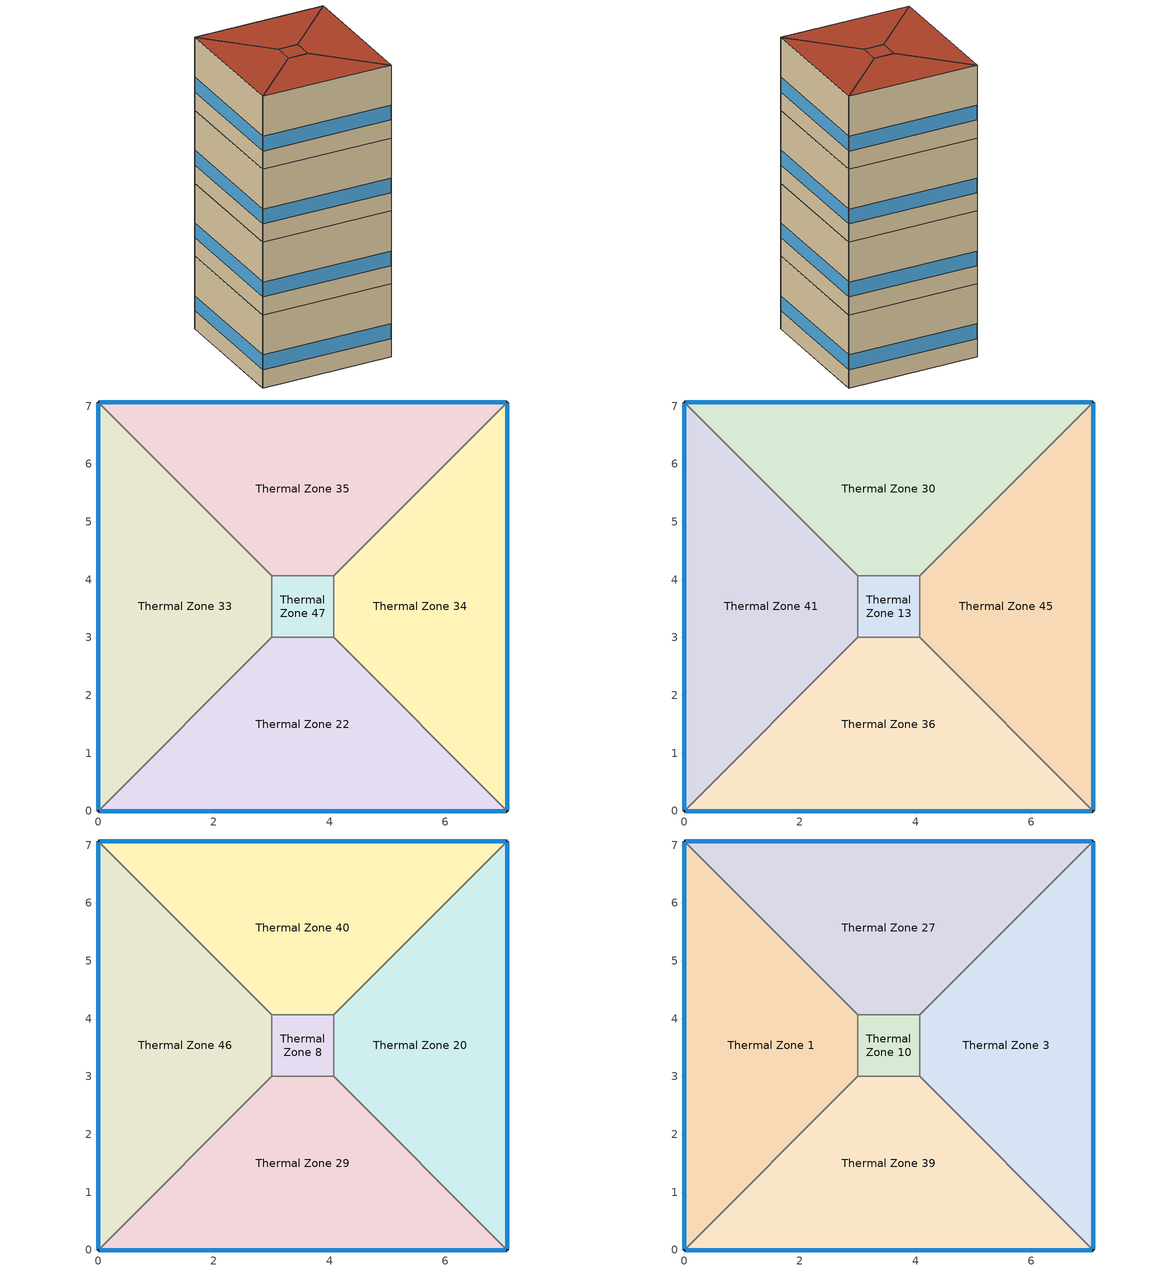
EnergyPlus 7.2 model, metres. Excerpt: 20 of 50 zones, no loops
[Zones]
Thermal Zone 35
 floor to Thermal Zone 38 (000_Interior Floor): 0,7.07 7.07,7.07 4.07,4.07 3,4.07 z24
 wall outside (ASHRAE_189.1-2009_ExtWall_SteelFrame_ClimateZone 4-8): 7.07,7.07 0,7.07 z24:28
 wall to Thermal Zone 34 (000_Interior Wall): 4.07,4.07 7.07,7.07 z24:28
 wall to Thermal Zone 47 (000_Interior Wall): 3,4.07 4.07,4.07 z24:28
 wall to Thermal Zone 33 (000_Interior Wall): 0,7.07 3,4.07 z24:28
 window (ASHRAE_189.1-2009_ExtWindow_ClimateZone 4-5): 7.05,7.07 0.03,7.07 z25:25.81
Thermal Zone 22
 floor to Thermal Zone 16 (000_Interior Floor): 7.07,0 0,0 3,3 4.07,3 z24
 wall outside (ASHRAE_189.1-2009_ExtWall_SteelFrame_ClimateZone 4-8): 0,0 7.07,0 z24:28
 wall to Thermal Zone 34 (000_Interior Wall): 7.07,0 4.07,3 z24:28
 wall to Thermal Zone 33 (000_Interior Wall): 3,3 0,0 z24:28
 wall to Thermal Zone 47 (000_Interior Wall): 4.07,3 3,3 z24:28
 window (ASHRAE_189.1-2009_ExtWindow_ClimateZone 4-5): 0.03,0 7.05,0 z25:25.81
Thermal Zone 34
 floor to Thermal Zone 4 (000_Interior Floor): 7.07,7.07 7.07,0 4.07,3 4.07,4.07 z24
 wall outside (ASHRAE_189.1-2009_ExtWall_SteelFrame_ClimateZone 4-8): 7.07,0 7.07,7.07 z24:28
 wall to Thermal Zone 47 (000_Interior Wall): 4.07,4.07 4.07,3 z24:28
 window (ASHRAE_189.1-2009_ExtWindow_ClimateZone 4-5): 7.07,0.03 7.07,7.05 z25:25.81
Thermal Zone 47
 floor to Thermal Zone 32 (000_Interior Floor): 3,3 3,4.07 4.07,4.07 4.07,3 z24
 wall to Thermal Zone 33 (000_Interior Wall): 3,4.07 3,3 z24:28
Thermal Zone 33
 floor to Thermal Zone 31 (000_Interior Floor): 0,0 0,7.07 3,4.07 3,3 z24
 wall outside (ASHRAE_189.1-2009_ExtWall_SteelFrame_ClimateZone 4-8): 0,7.07 0,0 z24:28
 window (ASHRAE_189.1-2009_ExtWindow_ClimateZone 4-5): 0,7.05 0,0.03 z25:25.81
Thermal Zone 45
 floor to Thermal Zone 34 (000_Interior Floor): 7.07,7.07 7.07,0 4.07,3 4.07,4.07 z28
 wall outside (ASHRAE_189.1-2009_ExtWall_SteelFrame_ClimateZone 4-8): 7.07,0 7.07,7.07 z28:32
 wall to Thermal Zone 13 (000_Interior Wall): 4.07,4.07 4.07,3 z28:32
 wall to Thermal Zone 30 (000_Interior Wall): 7.07,7.07 4.07,4.07 z28:32
 wall to Thermal Zone 36 (000_Interior Wall): 4.07,3 7.07,0 z28:32
 window (ASHRAE_189.1-2009_ExtWindow_ClimateZone 4-5): 7.07,0.03 7.07,7.05 z29:29.81
Thermal Zone 41
 floor to Thermal Zone 33 (000_Interior Floor): 0,0 0,7.07 3,4.07 3,3 z28
 wall outside (ASHRAE_189.1-2009_ExtWall_SteelFrame_ClimateZone 4-8): 0,7.07 0,0 z28:32
 wall to Thermal Zone 30 (000_Interior Wall): 3,4.07 0,7.07 z28:32
 wall to Thermal Zone 13 (000_Interior Wall): 3,3 3,4.07 z28:32
 wall to Thermal Zone 36 (000_Interior Wall): 0,0 3,3 z28:32
 window (ASHRAE_189.1-2009_ExtWindow_ClimateZone 4-5): 0,7.05 0,0.03 z29:29.81
Thermal Zone 36
 floor to Thermal Zone 22 (000_Interior Floor): 7.07,0 0,0 3,3 4.07,3 z28
 wall outside (ASHRAE_189.1-2009_ExtWall_SteelFrame_ClimateZone 4-8): 0,0 7.07,0 z28:32
 wall to Thermal Zone 13 (000_Interior Wall): 4.07,3 3,3 z28:32
 window (ASHRAE_189.1-2009_ExtWindow_ClimateZone 4-5): 0.03,0 7.05,0 z29:29.81
Thermal Zone 30
 floor to Thermal Zone 35 (000_Interior Floor): 0,7.07 7.07,7.07 4.07,4.07 3,4.07 z28
 wall outside (ASHRAE_189.1-2009_ExtWall_SteelFrame_ClimateZone 4-8): 7.07,7.07 0,7.07 z28:32
 wall to Thermal Zone 13 (000_Interior Wall): 3,4.07 4.07,4.07 z28:32
 window (ASHRAE_189.1-2009_ExtWindow_ClimateZone 4-5): 7.05,7.07 0.03,7.07 z29:29.81
Thermal Zone 13
 floor to Thermal Zone 47 (000_Interior Floor): 3,3 3,4.07 4.07,4.07 4.07,3 z28
Thermal Zone 29
 floor to Thermal Zone 36 (000_Interior Floor): 7.07,0 0,0 3,3 4.07,3 z32
 wall outside (ASHRAE_189.1-2009_ExtWall_SteelFrame_ClimateZone 4-8): 0,0 7.07,0 z32:36
 wall to Thermal Zone 20 (000_Interior Wall): 7.07,0 4.07,3 z32:36
 wall to Thermal Zone 46 (000_Interior Wall): 3,3 0,0 z32:36
 wall to Thermal Zone 8 (000_Interior Wall): 4.07,3 3,3 z32:36
 window (ASHRAE_189.1-2009_ExtWindow_ClimateZone 4-5): 0.03,0 7.05,0 z33:33.81
Thermal Zone 8
 floor to Thermal Zone 13 (000_Interior Floor): 3,3 3,4.07 4.07,4.07 4.07,3 z32
 wall to Thermal Zone 20 (000_Interior Wall): 4.07,3 4.07,4.07 z32:36
 wall to Thermal Zone 40 (000_Interior Wall): 4.07,4.07 3,4.07 z32:36
 wall to Thermal Zone 46 (000_Interior Wall): 3,4.07 3,3 z32:36
Thermal Zone 40
 floor to Thermal Zone 30 (000_Interior Floor): 0,7.07 7.07,7.07 4.07,4.07 3,4.07 z32
 wall outside (ASHRAE_189.1-2009_ExtWall_SteelFrame_ClimateZone 4-8): 7.07,7.07 0,7.07 z32:36
 wall to Thermal Zone 46 (000_Interior Wall): 0,7.07 3,4.07 z32:36
 wall to Thermal Zone 20 (000_Interior Wall): 4.07,4.07 7.07,7.07 z32:36
 window (ASHRAE_189.1-2009_ExtWindow_ClimateZone 4-5): 7.05,7.07 0.03,7.07 z33:33.81
Thermal Zone 20
 floor to Thermal Zone 45 (000_Interior Floor): 7.07,7.07 7.07,0 4.07,3 4.07,4.07 z32
 wall outside (ASHRAE_189.1-2009_ExtWall_SteelFrame_ClimateZone 4-8): 7.07,0 7.07,7.07 z32:36
 window (ASHRAE_189.1-2009_ExtWindow_ClimateZone 4-5): 7.07,0.03 7.07,7.05 z33:33.81
Thermal Zone 46
 floor to Thermal Zone 41 (000_Interior Floor): 0,0 0,7.07 3,4.07 3,3 z32
 wall outside (ASHRAE_189.1-2009_ExtWall_SteelFrame_ClimateZone 4-8): 0,7.07 0,0 z32:36
 window (ASHRAE_189.1-2009_ExtWindow_ClimateZone 4-5): 0,7.05 0,0.03 z33:33.81
Thermal Zone 1
 floor to Thermal Zone 46 (000_Interior Floor): 0,0 0,7.07 3,4.07 3,3 z36
 wall outside (ASHRAE_189.1-2009_ExtWall_SteelFrame_ClimateZone 4-8): 0,7.07 0,0 z36:40
 wall to Thermal Zone 10 (000_Interior Wall): 3,3 3,4.07 z36:40
 wall to Thermal Zone 39 (000_Interior Wall): 0,0 3,3 z36:40
 wall to Thermal Zone 27 (000_Interior Wall): 3,4.07 0,7.07 z36:40
 window (ASHRAE_189.1-2009_ExtWindow_ClimateZone 4-5): 0,7.05 0,0.03 z37:37.81
 roof outside (ASHRAE_189.1-2009_ExtRoof_IEAD_ClimateZone 2-5): 3,3 3,4.07 0,7.07 0,0 z40
Thermal Zone 27
 floor to Thermal Zone 40 (000_Interior Floor): 0,7.07 7.07,7.07 4.07,4.07 3,4.07 z36
 wall outside (ASHRAE_189.1-2009_ExtWall_SteelFrame_ClimateZone 4-8): 7.07,7.07 0,7.07 z36:40
 wall to Thermal Zone 3 (000_Interior Wall): 4.07,4.07 7.07,7.07 z36:40
 wall to Thermal Zone 10 (000_Interior Wall): 3,4.07 4.07,4.07 z36:40
 window (ASHRAE_189.1-2009_ExtWindow_ClimateZone 4-5): 7.05,7.07 0.03,7.07 z37:37.81
 roof outside (ASHRAE_189.1-2009_ExtRoof_IEAD_ClimateZone 2-5): 3,4.07 4.07,4.07 7.07,7.07 0,7.07 z40
Thermal Zone 39
 floor to Thermal Zone 29 (000_Interior Floor): 7.07,0 0,0 3,3 4.07,3 z36
 wall outside (ASHRAE_189.1-2009_ExtWall_SteelFrame_ClimateZone 4-8): 0,0 7.07,0 z36:40
 wall to Thermal Zone 3 (000_Interior Wall): 7.07,0 4.07,3 z36:40
 wall to Thermal Zone 10 (000_Interior Wall): 4.07,3 3,3 z36:40
 window (ASHRAE_189.1-2009_ExtWindow_ClimateZone 4-5): 0.03,0 7.05,0 z37:37.81
 roof outside (ASHRAE_189.1-2009_ExtRoof_IEAD_ClimateZone 2-5): 4.07,3 3,3 0,0 7.07,0 z40
Thermal Zone 10
 floor to Thermal Zone 8 (000_Interior Floor): 3,3 3,4.07 4.07,4.07 4.07,3 z36
 wall to Thermal Zone 3 (000_Interior Wall): 4.07,3 4.07,4.07 z36:40
 roof outside (ASHRAE_189.1-2009_ExtRoof_IEAD_ClimateZone 2-5): 4.07,3 4.07,4.07 3,4.07 3,3 z40
Thermal Zone 3
 floor to Thermal Zone 20 (000_Interior Floor): 7.07,7.07 7.07,0 4.07,3 4.07,4.07 z36
 wall outside (ASHRAE_189.1-2009_ExtWall_SteelFrame_ClimateZone 4-8): 7.07,0 7.07,7.07 z36:40
 window (ASHRAE_189.1-2009_ExtWindow_ClimateZone 4-5): 7.07,0.03 7.07,7.05 z37:37.81
 roof outside (ASHRAE_189.1-2009_ExtRoof_IEAD_ClimateZone 2-5): 4.07,4.07 4.07,3 7.07,0 7.07,7.07 z40
[Site:Location]
San Francisco Intl Ap_CA_USA Design_Conditions: Latitude {deg}=37.62; Longitude {deg}=-122.4; Time Zone {hr}=-8; Elevation {m}=2
[SizingPeriod:DesignDay] Day of Month=21; Dry-Bulb Temperature Range Modifier Type=DefaultMultipliers; Barometric Pressure {Pa}=101301; Rain Indicator=No; Snow Indicator=No; Daylight Saving Time Indicator=No
Name | Month | Day Type | Maximum Dry-Bulb Temperature {C} | Daily Dry-Bulb Temperature Range {deltaC} | Humidity Condition Type | Wetbulb or DewPoint at Maximum Dry-Bulb {C} | Wind Speed {m/s} | Wind Direction {deg} | Solar Model Indicator | ASHRAE Clear Sky Optical Depth for Beam Irradiance (taub) | ASHRAE Clear Sky Optical Depth for Diffuse Irradiance (taud) | Enthalpy at Maximum Dry-Bulb {J/kg} | Sky Clearness
San Francisco Intl Ap Ann Clg .4% Condns DP=>MDB | 8 | SummerDesignDay | 19.9 | 8.5 | Dewpoint | 16.1 | 5.9 | 310 | ASHRAETau | 0.365 | 2.435
San Francisco Intl Ap Ann Clg .4% Condns Enth=>MDB | 8 | SummerDesignDay | 25.8 | 8.5 | Enthalpy |  | 5.9 | 310 | ASHRAETau | 0.365 | 2.435 | 52400
San Francisco Intl Ap Ann Htg Wind 99% Condns WS=>MCDB | 1 | WinterDesignDay | 12.2 | 0 | Wetbulb | 12.2 | 11.6 | 150 | ASHRAEClearSky |  |  |  | 0
San Francisco Intl Ap Ann Clg 1% Condns WB=>MDB | 8 | SummerDesignDay | 23.9 | 8.5 | Wetbulb | 17.8 | 5.9 | 310 | ASHRAETau | 0.365 | 2.435
[Building]
Building 1
[Material] Thermal Absorptance=0.9
Name | Roughness | Thickness {m} | Conductivity {W/m-K} | Density {kg/m3} | Specific Heat {J/kg-K} | Solar Absorptance | Visible Absorptance
1/2IN Gypsum | Smooth | 0.0127 | 0.16 | 784.9 | 830 | 0.92 | 0.92
Metal Decking | MediumSmooth | 0.0015 | 45.006 | 7680 | 418.4 | 0.7 | 0.3
000_F16 Acoustic tile | MediumSmooth | 0.0191 | 0.06 | 368 | 590 | 0.7 | 0.7
Wall Insulation [39] | MediumRough | 0.1184 | 0.045 | 265 | 836.8 | 0.7 | 0.7
000_G01a 19mm gypsum board | MediumSmooth | 0.019 | 0.16 | 800 | 1090 | 0.7 | 0.7
Roof Membrane | VeryRough | 0.0095 | 0.16 | 1121.29 | 1460 | 0.7 | 0.7
000_M11 100mm lightweight concrete | MediumRough | 0.1016 | 0.53 | 1280 | 840 | 0.7 | 0.7
Roof Insulation [21] | MediumRough | 0.2105 | 0.049 | 265 | 836.8 | 0.7 | 0.7
[Material:AirGap]
Name | Thermal Resistance {m2-K/W}
000_F05 Ceiling air space resistance | 0.18
000_F04 Wall air space resistance | 0.15
[Material:NoMass]
MAT-SHEATH: Roughness=Rough; Thermal Resistance {m2-K/W}=0.3626; Thermal Absorptance=0.9; Solar Absorptance=0.7; Visible Absorptance=0.7
[WindowMaterial:Glazing]
Theoretical Glass [207]: Optical Data Type=SpectralAverage; Thickness {m}=0.003; Solar Transmittance at Normal Incidence=0.3311; Front Side Solar Reflectance at Normal Incidence=0.6189; Back Side Solar Reflectance at Normal Incidence=0.6189; Visible Transmittance at Normal Incidence=0.44; Front Side Visible Reflectance at Normal Incidence=0.51; Back Side Visible Reflectance at Normal Incidence=0.51; Infrared Transmittance at Normal Incidence=0; Front Side Infrared Hemispherical Emissivity=0.9; Back Side Infrared Hemispherical Emissivity=0.9; Conductivity {W/m-K}=0.0133; Dirt Correction Factor for Solar and Visible Transmittance=1; Solar Diffusing=No
[Construction]
000_Interior Floor: 000_F16 Acoustic tile, 000_F05 Ceiling air space resistance, 000_M11 100mm lightweight concrete
ASHRAE_189.1-2009_ExtRoof_IEAD_ClimateZone 2-5: Roof Membrane, Roof Insulation [21], Metal Decking
ASHRAE_189.1-2009_ExtWindow_ClimateZone 4-5: Theoretical Glass [207]
ASHRAE_189.1-2009_ExtWall_SteelFrame_ClimateZone 4-8: MAT-SHEATH, Wall Insulation [39], 1/2IN Gypsum
000_Interior Wall: 000_G01a 19mm gypsum board, 000_F04 Wall air space resistance, 000_G01a 19mm gypsum board
[Zone]
Thermal Zone 29; Thermal Zone 35; Thermal Zone 8; Thermal Zone 1; Thermal Zone 45; Thermal Zone 27; Thermal Zone 39; Thermal Zone 10; Thermal Zone 22; Thermal Zone 41; Thermal Zone 34; Thermal Zone 40; Thermal Zone 47; Thermal Zone 36; Thermal Zone 33; Thermal Zone 3; Thermal Zone 20; Thermal Zone 30; Thermal Zone 46; Thermal Zone 13
